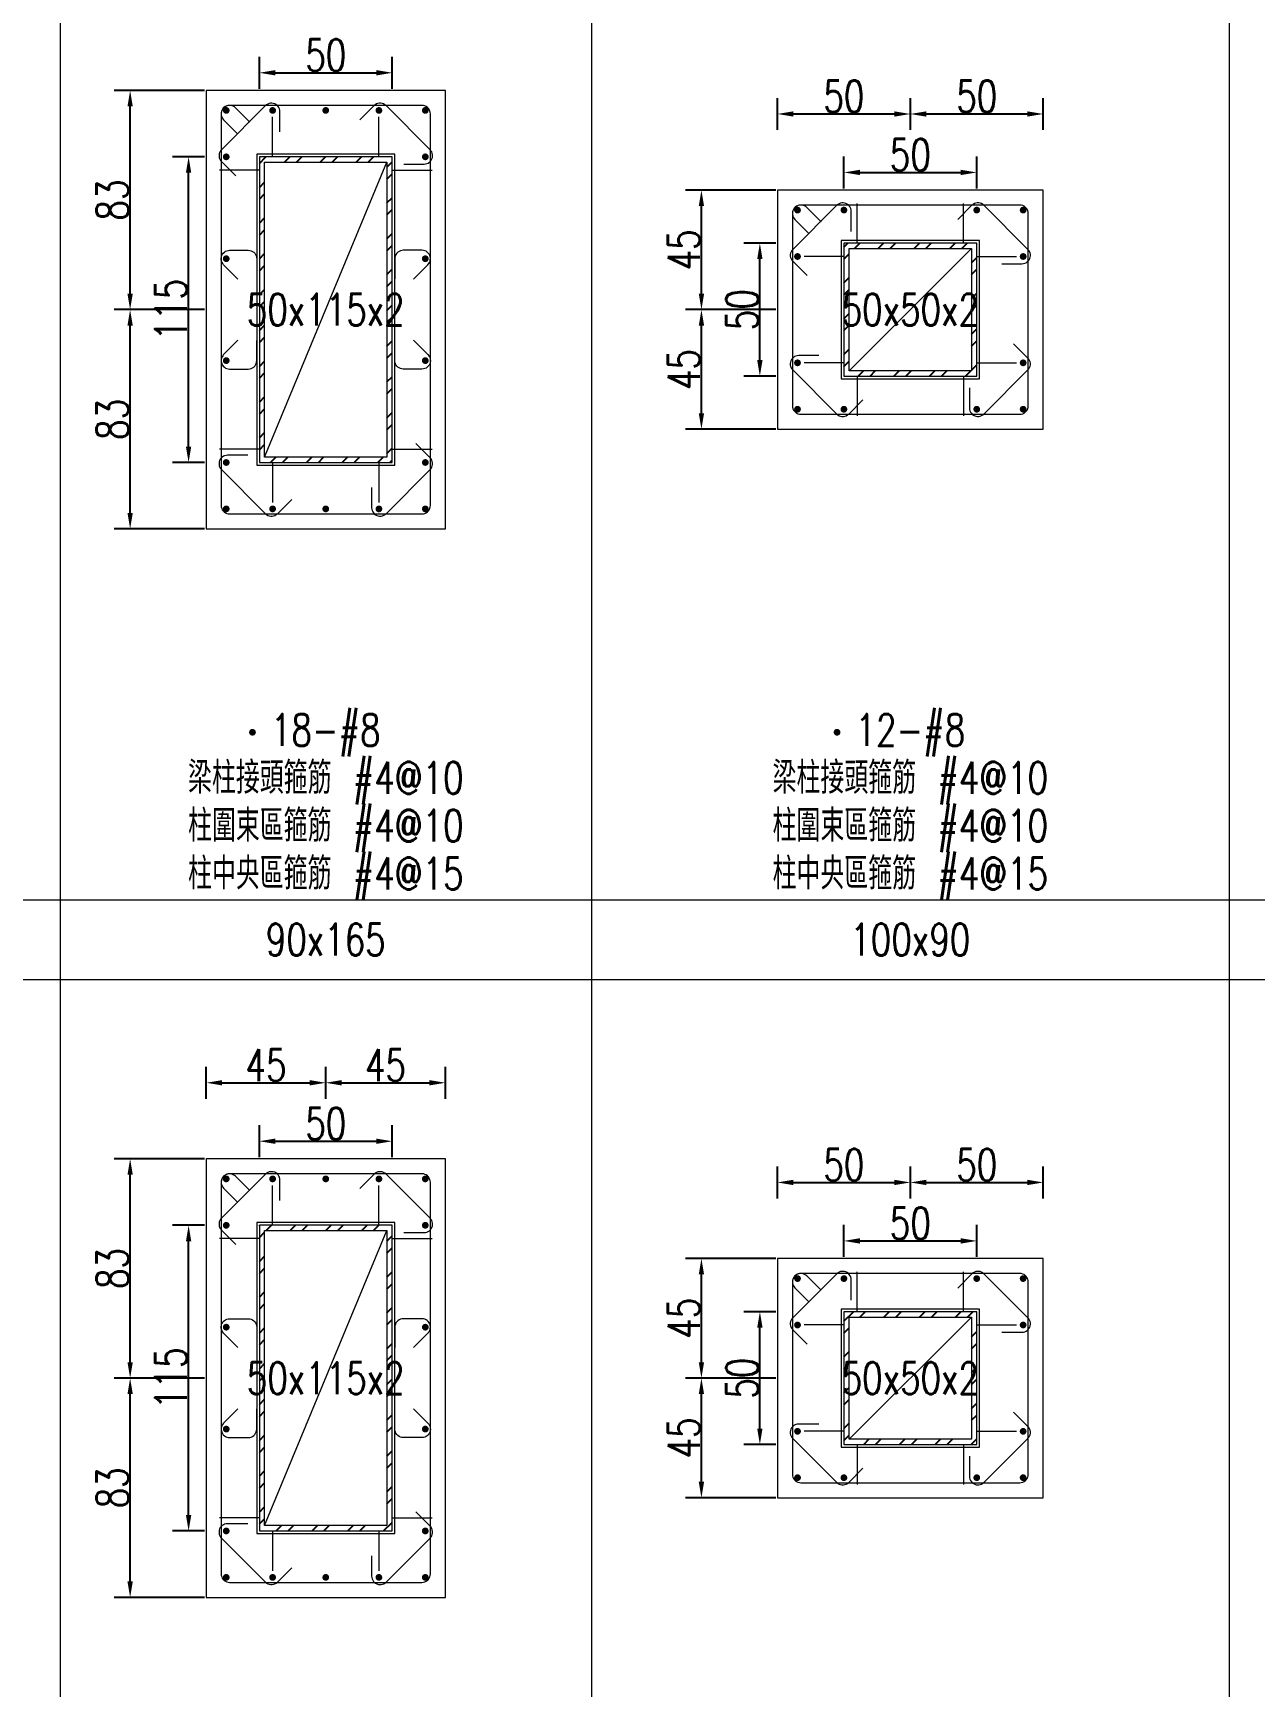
# Model space of a CAD drawing. Header units: millimetres. Extents: x 0 to 3905, y 0 to 8880.
# Drawn here: x 460 to 920, y 6568 to 7190 of the extents above; entities that cross this region are included whole.
import ezdxf
from ezdxf.enums import TextEntityAlignment as Align

# ---------------------------------------------------------------- set-up
doc = ezdxf.new("R2010")
doc.units = ezdxf.units.MM
doc.layers.get('DEFPOINTS').update_dxf_attribs({"color": 3})
for name, color, linetype in [('Hatch線', 6, 'Continuous'), ('主筋斷面', 2, 'Continuous'), ('文字-主筋根數', 7, 'Continuous'), ('文字-剪力筋 中央區', 7, 'Continuous'), ('文字-剪力筋-BC', 7, 'Continuous'), ('文字-剪力筋-圍束區', 7, 'Continuous'), ('文字-斷面尺寸', 7, 'Continuous'), ('文字-輔助字', 7, 'Continuous'), ('柱斷面線', 4, 'Continuous'), ('標註字', 4, 'Continuous'), ('箍筋線', 1, 'Continuous'), ('網格線', 7, 'Continuous'), ('鋼柱', 11, 'Continuous')]:
    doc.layers.add(name, color=color, linetype=linetype)
doc.styles.add('note', font='txt.shx', dxfattribs={"width": 0.75, "height": 12})
doc.styles.add('txt', font='txt.shx', dxfattribs={"height": 0.2, "bigfont": 'chineset.shx'})
doc.dimstyles.new('RCAD_DIM', dxfattribs={"dimtxt": 12, "dimasz": 6, "dimexe": 6, "dimexo": 0.625, "dimtad": 1, "dimdec": 0, "dimdsep": 46, "dimtxsty": 'note', "dimcen": 2.5, "dimclrd": 256, "dimclre": 256, "dimclrt": 256, "dimadec": 0, "dimazin": 0, "dimtfac": 1, "dimtmove": 0, "dimatfit": 3, "dimfxl": 0, "dimtolj": 1, "dimarcsym": 0})

# ---------------------------------------------------------------- blocks, each defined once
blk = doc.blocks.new('*D378')
at = {"layer": 'DEFPOINTS', "color": 0}
for p in [(595, 6773.125), (545, 6766.5), (595, 6766.5)]:
    blk.add_point(p, dxfattribs=at)
at = {"layer": '標註字', "lineweight": -2}
for p, q in [((545, 6767.125), (545, 6779.125)), ((595, 6767.125), (595, 6779.125)), ((551, 6773.125), (589, 6773.125))]:
    blk.add_line(p, q, dxfattribs=at)
at = {"layer": '標註字'}
for points in [[(551, 6774.125), (551, 6772.125), (545, 6773.125)], [(589, 6772.125), (589, 6774.125), (595, 6773.125)]]:
    blk.add_solid(points, dxfattribs=at)
at = {"layer": '標註字', "insert": (570, 6779.75), "char_height": 12, "attachment_point": 5, "style": 'note'}
blk.add_mtext('\\A1;50', dxfattribs=at)
blk = doc.blocks.new('*D379')
at = {"layer": 'DEFPOINTS', "color": 0}
for p in [(518.375, 6741.5), (525, 6741.5), (525, 6626.5)]:
    blk.add_point(p, dxfattribs=at)
at = {"layer": '標註字', "lineweight": -2}
for p, q in [((524.375, 6741.5), (512.375, 6741.5)), ((518.375, 6632.5), (518.375, 6735.5)), ((524.375, 6626.5), (512.375, 6626.5))]:
    blk.add_line(p, q, dxfattribs=at)
at = {"layer": '標註字'}
for points in [[(519.375, 6735.5), (517.375, 6735.5), (518.375, 6741.5)], [(517.375, 6632.5), (519.375, 6632.5), (518.375, 6626.5)]]:
    blk.add_solid(points, dxfattribs=at)
at = {"layer": '標註字', "insert": (511.75, 6684), "char_height": 12, "attachment_point": 5, "rotation": 90, "style": 'note'}
blk.add_mtext('\\A1;115', dxfattribs=at)
blk = doc.blocks.new('*D380')
at = {"layer": 'DEFPOINTS', "color": 0}
for p in [(570, 6795.125), (525, 6788.5), (570, 6788.5)]:
    blk.add_point(p, dxfattribs=at)
at = {"layer": '標註字', "lineweight": -2}
for p, q in [((525, 6789.125), (525, 6801.125)), ((570, 6789.125), (570, 6801.125)), ((531, 6795.125), (564, 6795.125))]:
    blk.add_line(p, q, dxfattribs=at)
at = {"layer": '標註字'}
for points in [[(531, 6796.125), (531, 6794.125), (525, 6795.125)], [(564, 6794.125), (564, 6796.125), (570, 6795.125)]]:
    blk.add_solid(points, dxfattribs=at)
at = {"layer": '標註字', "insert": (547.5, 6801.75), "char_height": 12, "attachment_point": 5, "style": 'note'}
blk.add_mtext('\\A1;45', dxfattribs=at)
blk = doc.blocks.new('*D381')
at = {"layer": 'DEFPOINTS', "color": 0}
for p in [(615, 6795.125), (570, 6788.5), (615, 6788.5)]:
    blk.add_point(p, dxfattribs=at)
at = {"layer": '標註字', "lineweight": -2}
for p, q in [((570, 6789.125), (570, 6801.125)), ((615, 6789.125), (615, 6801.125)), ((576, 6795.125), (609, 6795.125))]:
    blk.add_line(p, q, dxfattribs=at)
at = {"layer": '標註字'}
for points in [[(576, 6796.125), (576, 6794.125), (570, 6795.125)], [(609, 6794.125), (609, 6796.125), (615, 6795.125)]]:
    blk.add_solid(points, dxfattribs=at)
at = {"layer": '標註字', "insert": (592.5, 6801.75), "char_height": 12, "attachment_point": 5, "style": 'note'}
blk.add_mtext('\\A1;45', dxfattribs=at)
blk = doc.blocks.new('*D382')
at = {"layer": 'DEFPOINTS', "color": 0}
for p in [(496.375, 6684), (525, 6684), (525, 6601.5)]:
    blk.add_point(p, dxfattribs=at)
at = {"layer": '標註字', "lineweight": -2}
for p, q in [((524.375, 6684), (490.375, 6684)), ((496.375, 6607.5), (496.375, 6678)), ((524.375, 6601.5), (490.375, 6601.5))]:
    blk.add_line(p, q, dxfattribs=at)
at = {"layer": '標註字'}
for points in [[(497.375, 6678), (495.375, 6678), (496.375, 6684)], [(495.375, 6607.5), (497.375, 6607.5), (496.375, 6601.5)]]:
    blk.add_solid(points, dxfattribs=at)
at = {"layer": '標註字', "insert": (489.75, 6642.75), "char_height": 12, "attachment_point": 5, "rotation": 90, "style": 'note'}
blk.add_mtext('\\A1;83', dxfattribs=at)
blk = doc.blocks.new('*D383')
at = {"layer": 'DEFPOINTS', "color": 0}
for p in [(496.375, 6766.5), (525, 6766.5), (525, 6684)]:
    blk.add_point(p, dxfattribs=at)
at = {"layer": '標註字', "lineweight": -2}
for p, q in [((524.375, 6766.5), (490.375, 6766.5)), ((496.375, 6690), (496.375, 6760.5)), ((524.375, 6684), (490.375, 6684))]:
    blk.add_line(p, q, dxfattribs=at)
at = {"layer": '標註字'}
for points in [[(497.375, 6760.5), (495.375, 6760.5), (496.375, 6766.5)], [(495.375, 6690), (497.375, 6690), (496.375, 6684)]]:
    blk.add_solid(points, dxfattribs=at)
at = {"layer": '標註字', "insert": (489.75, 6725.25), "char_height": 12, "attachment_point": 5, "rotation": 90, "style": 'note'}
blk.add_mtext('\\A1;83', dxfattribs=at)
blk = doc.blocks.new('Circle_Filled')
at = {"const_width": 0.5}
blk.add_lwpolyline([(-0.25, 0, 1), (0.25, 0, 1)], format="xyb", close=True, dxfattribs=at)
blk = doc.blocks.new('*D384')
at = {"layer": 'DEFPOINTS', "color": 0}
for p in [(595, 7175.125), (545, 7168.5), (595, 7168.5)]:
    blk.add_point(p, dxfattribs=at)
at = {"layer": '標註字', "lineweight": -2}
for p, q in [((545, 7169.125), (545, 7181.125)), ((595, 7169.125), (595, 7181.125)), ((551, 7175.125), (589, 7175.125))]:
    blk.add_line(p, q, dxfattribs=at)
at = {"layer": '標註字'}
for points in [[(551, 7176.125), (551, 7174.125), (545, 7175.125)], [(589, 7174.125), (589, 7176.125), (595, 7175.125)]]:
    blk.add_solid(points, dxfattribs=at)
at = {"layer": '標註字', "insert": (570, 7181.75), "char_height": 12, "attachment_point": 5, "style": 'note'}
blk.add_mtext('\\A1;50', dxfattribs=at)
blk = doc.blocks.new('*D385')
at = {"layer": 'DEFPOINTS', "color": 0}
for p in [(518.375, 7143.5), (525, 7143.5), (525, 7028.5)]:
    blk.add_point(p, dxfattribs=at)
at = {"layer": '標註字', "lineweight": -2}
for p, q in [((524.375, 7143.5), (512.375, 7143.5)), ((518.375, 7034.5), (518.375, 7137.5)), ((524.375, 7028.5), (512.375, 7028.5))]:
    blk.add_line(p, q, dxfattribs=at)
at = {"layer": '標註字'}
for points in [[(519.375, 7137.5), (517.375, 7137.5), (518.375, 7143.5)], [(517.375, 7034.5), (519.375, 7034.5), (518.375, 7028.5)]]:
    blk.add_solid(points, dxfattribs=at)
at = {"layer": '標註字', "insert": (511.75, 7086), "char_height": 12, "attachment_point": 5, "rotation": 90, "style": 'note'}
blk.add_mtext('\\A1;115', dxfattribs=at)
blk = doc.blocks.new('*D388')
at = {"layer": 'DEFPOINTS', "color": 0}
for p in [(496.375, 7086), (525, 7086), (525, 7003.5)]:
    blk.add_point(p, dxfattribs=at)
at = {"layer": '標註字', "lineweight": -2}
for p, q in [((524.375, 7086), (490.375, 7086)), ((496.375, 7009.5), (496.375, 7080)), ((524.375, 7003.5), (490.375, 7003.5))]:
    blk.add_line(p, q, dxfattribs=at)
at = {"layer": '標註字'}
for points in [[(497.375, 7080), (495.375, 7080), (496.375, 7086)], [(495.375, 7009.5), (497.375, 7009.5), (496.375, 7003.5)]]:
    blk.add_solid(points, dxfattribs=at)
at = {"layer": '標註字', "insert": (489.75, 7044.75), "char_height": 12, "attachment_point": 5, "rotation": 90, "style": 'note'}
blk.add_mtext('\\A1;83', dxfattribs=at)
blk = doc.blocks.new('*D389')
at = {"layer": 'DEFPOINTS', "color": 0}
for p in [(496.375, 7168.5), (525, 7168.5), (525, 7086)]:
    blk.add_point(p, dxfattribs=at)
at = {"layer": '標註字', "lineweight": -2}
for p, q in [((524.375, 7168.5), (490.375, 7168.5)), ((496.375, 7092), (496.375, 7162.5)), ((524.375, 7086), (490.375, 7086))]:
    blk.add_line(p, q, dxfattribs=at)
at = {"layer": '標註字'}
for points in [[(497.375, 7162.5), (495.375, 7162.5), (496.375, 7168.5)], [(495.375, 7092), (497.375, 7092), (496.375, 7086)]]:
    blk.add_solid(points, dxfattribs=at)
at = {"layer": '標註字', "insert": (489.75, 7127.25), "char_height": 12, "attachment_point": 5, "rotation": 90, "style": 'note'}
blk.add_mtext('\\A1;83', dxfattribs=at)
blk = doc.blocks.new('*D510')
at = {"layer": 'DEFPOINTS', "color": 0}
for p in [(815, 6735.625), (765, 6729), (815, 6729)]:
    blk.add_point(p, dxfattribs=at)
at = {"layer": '標註字', "lineweight": -2}
for p, q in [((765, 6729.625), (765, 6741.625)), ((815, 6729.625), (815, 6741.625)), ((771, 6735.625), (809, 6735.625))]:
    blk.add_line(p, q, dxfattribs=at)
at = {"layer": '標註字'}
for points in [[(771, 6736.625), (771, 6734.625), (765, 6735.625)], [(809, 6734.625), (809, 6736.625), (815, 6735.625)]]:
    blk.add_solid(points, dxfattribs=at)
at = {"layer": '標註字', "insert": (790, 6742.25), "char_height": 12, "attachment_point": 5, "style": 'note'}
blk.add_mtext('\\A1;50', dxfattribs=at)
blk = doc.blocks.new('*D511')
at = {"layer": 'DEFPOINTS', "color": 0}
for p in [(733.375, 6709), (740, 6709), (740, 6659)]:
    blk.add_point(p, dxfattribs=at)
at = {"layer": '標註字', "lineweight": -2}
for p, q in [((739.375, 6709), (727.375, 6709)), ((733.375, 6665), (733.375, 6703)), ((739.375, 6659), (727.375, 6659))]:
    blk.add_line(p, q, dxfattribs=at)
at = {"layer": '標註字'}
for points in [[(734.375, 6703), (732.375, 6703), (733.375, 6709)], [(732.375, 6665), (734.375, 6665), (733.375, 6659)]]:
    blk.add_solid(points, dxfattribs=at)
at = {"layer": '標註字', "insert": (726.75, 6684), "char_height": 12, "attachment_point": 5, "rotation": 90, "style": 'note'}
blk.add_mtext('\\A1;50', dxfattribs=at)
blk = doc.blocks.new('*D512')
at = {"layer": 'DEFPOINTS', "color": 0}
for p in [(790, 6757.625), (740, 6751), (790, 6751)]:
    blk.add_point(p, dxfattribs=at)
at = {"layer": '標註字', "lineweight": -2}
for p, q in [((740, 6751.625), (740, 6763.625)), ((746, 6757.625), (784, 6757.625)), ((790, 6751.625), (790, 6763.625))]:
    blk.add_line(p, q, dxfattribs=at)
at = {"layer": '標註字'}
for points in [[(746, 6758.625), (746, 6756.625), (740, 6757.625)], [(784, 6756.625), (784, 6758.625), (790, 6757.625)]]:
    blk.add_solid(points, dxfattribs=at)
at = {"layer": '標註字', "insert": (765, 6764.25), "char_height": 12, "attachment_point": 5, "style": 'note'}
blk.add_mtext('\\A1;50', dxfattribs=at)
blk = doc.blocks.new('*D513')
at = {"layer": 'DEFPOINTS', "color": 0}
for p in [(840, 6757.625), (790, 6751), (840, 6751)]:
    blk.add_point(p, dxfattribs=at)
at = {"layer": '標註字', "lineweight": -2}
for p, q in [((790, 6751.625), (790, 6763.625)), ((796, 6757.625), (834, 6757.625)), ((840, 6751.625), (840, 6763.625))]:
    blk.add_line(p, q, dxfattribs=at)
at = {"layer": '標註字'}
for points in [[(796, 6758.625), (796, 6756.625), (790, 6757.625)], [(834, 6756.625), (834, 6758.625), (840, 6757.625)]]:
    blk.add_solid(points, dxfattribs=at)
at = {"layer": '標註字', "insert": (815, 6764.25), "char_height": 12, "attachment_point": 5, "style": 'note'}
blk.add_mtext('\\A1;50', dxfattribs=at)
blk = doc.blocks.new('*D514')
at = {"layer": 'DEFPOINTS', "color": 0}
for p in [(711.375, 6684), (740, 6684), (740, 6639)]:
    blk.add_point(p, dxfattribs=at)
at = {"layer": '標註字', "lineweight": -2}
for p, q in [((739.375, 6684), (705.375, 6684)), ((711.375, 6645), (711.375, 6678)), ((739.375, 6639), (705.375, 6639))]:
    blk.add_line(p, q, dxfattribs=at)
at = {"layer": '標註字'}
for points in [[(712.375, 6678), (710.375, 6678), (711.375, 6684)], [(710.375, 6645), (712.375, 6645), (711.375, 6639)]]:
    blk.add_solid(points, dxfattribs=at)
at = {"layer": '標註字', "insert": (704.75, 6661.5), "char_height": 12, "attachment_point": 5, "rotation": 90, "style": 'note'}
blk.add_mtext('\\A1;45', dxfattribs=at)
blk = doc.blocks.new('*D515')
at = {"layer": 'DEFPOINTS', "color": 0}
for p in [(711.375, 6729), (740, 6729), (740, 6684)]:
    blk.add_point(p, dxfattribs=at)
at = {"layer": '標註字', "lineweight": -2}
for p, q in [((739.375, 6729), (705.375, 6729)), ((711.375, 6690), (711.375, 6723)), ((739.375, 6684), (705.375, 6684))]:
    blk.add_line(p, q, dxfattribs=at)
at = {"layer": '標註字'}
for points in [[(712.375, 6723), (710.375, 6723), (711.375, 6729)], [(710.375, 6690), (712.375, 6690), (711.375, 6684)]]:
    blk.add_solid(points, dxfattribs=at)
at = {"layer": '標註字', "insert": (704.75, 6706.5), "char_height": 12, "attachment_point": 5, "rotation": 90, "style": 'note'}
blk.add_mtext('\\A1;45', dxfattribs=at)
blk = doc.blocks.new('*D516')
at = {"layer": 'DEFPOINTS', "color": 0}
for p in [(815, 7137.625), (765, 7131), (815, 7131)]:
    blk.add_point(p, dxfattribs=at)
at = {"layer": '標註字', "lineweight": -2}
for p, q in [((765, 7131.625), (765, 7143.625)), ((815, 7131.625), (815, 7143.625)), ((771, 7137.625), (809, 7137.625))]:
    blk.add_line(p, q, dxfattribs=at)
at = {"layer": '標註字'}
for points in [[(771, 7138.625), (771, 7136.625), (765, 7137.625)], [(809, 7136.625), (809, 7138.625), (815, 7137.625)]]:
    blk.add_solid(points, dxfattribs=at)
at = {"layer": '標註字', "insert": (790, 7144.25), "char_height": 12, "attachment_point": 5, "style": 'note'}
blk.add_mtext('\\A1;50', dxfattribs=at)
blk = doc.blocks.new('*D517')
at = {"layer": 'DEFPOINTS', "color": 0}
for p in [(733.375, 7111), (740, 7111), (740, 7061)]:
    blk.add_point(p, dxfattribs=at)
at = {"layer": '標註字', "lineweight": -2}
for p, q in [((739.375, 7111), (727.375, 7111)), ((733.375, 7067), (733.375, 7105)), ((739.375, 7061), (727.375, 7061))]:
    blk.add_line(p, q, dxfattribs=at)
at = {"layer": '標註字'}
for points in [[(734.375, 7105), (732.375, 7105), (733.375, 7111)], [(732.375, 7067), (734.375, 7067), (733.375, 7061)]]:
    blk.add_solid(points, dxfattribs=at)
at = {"layer": '標註字', "insert": (726.75, 7086), "char_height": 12, "attachment_point": 5, "rotation": 90, "style": 'note'}
blk.add_mtext('\\A1;50', dxfattribs=at)
blk = doc.blocks.new('*D518')
at = {"layer": 'DEFPOINTS', "color": 0}
for p in [(790, 7159.625), (740, 7153), (790, 7153)]:
    blk.add_point(p, dxfattribs=at)
at = {"layer": '標註字', "lineweight": -2}
for p, q in [((740, 7153.625), (740, 7165.625)), ((790, 7153.625), (790, 7165.625)), ((746, 7159.625), (784, 7159.625))]:
    blk.add_line(p, q, dxfattribs=at)
at = {"layer": '標註字'}
for points in [[(746, 7160.625), (746, 7158.625), (740, 7159.625)], [(784, 7158.625), (784, 7160.625), (790, 7159.625)]]:
    blk.add_solid(points, dxfattribs=at)
at = {"layer": '標註字', "insert": (765, 7166.25), "char_height": 12, "attachment_point": 5, "style": 'note'}
blk.add_mtext('\\A1;50', dxfattribs=at)
blk = doc.blocks.new('*D519')
at = {"layer": 'DEFPOINTS', "color": 0}
for p in [(840, 7159.625), (790, 7153), (840, 7153)]:
    blk.add_point(p, dxfattribs=at)
at = {"layer": '標註字', "lineweight": -2}
for p, q in [((790, 7153.625), (790, 7165.625)), ((840, 7153.625), (840, 7165.625)), ((796, 7159.625), (834, 7159.625))]:
    blk.add_line(p, q, dxfattribs=at)
at = {"layer": '標註字'}
for points in [[(796, 7160.625), (796, 7158.625), (790, 7159.625)], [(834, 7158.625), (834, 7160.625), (840, 7159.625)]]:
    blk.add_solid(points, dxfattribs=at)
at = {"layer": '標註字', "insert": (815, 7166.25), "char_height": 12, "attachment_point": 5, "style": 'note'}
blk.add_mtext('\\A1;50', dxfattribs=at)
blk = doc.blocks.new('*D520')
at = {"layer": 'DEFPOINTS', "color": 0}
for p in [(711.375, 7086), (740, 7086), (740, 7041)]:
    blk.add_point(p, dxfattribs=at)
at = {"layer": '標註字', "lineweight": -2}
for p, q in [((739.375, 7086), (705.375, 7086)), ((711.375, 7047), (711.375, 7080)), ((739.375, 7041), (705.375, 7041))]:
    blk.add_line(p, q, dxfattribs=at)
at = {"layer": '標註字'}
for points in [[(712.375, 7080), (710.375, 7080), (711.375, 7086)], [(710.375, 7047), (712.375, 7047), (711.375, 7041)]]:
    blk.add_solid(points, dxfattribs=at)
at = {"layer": '標註字', "insert": (704.75, 7063.5), "char_height": 12, "attachment_point": 5, "rotation": 90, "style": 'note'}
blk.add_mtext('\\A1;45', dxfattribs=at)
blk = doc.blocks.new('*D521')
at = {"layer": 'DEFPOINTS', "color": 0}
for p in [(711.375, 7131), (740, 7131), (740, 7086)]:
    blk.add_point(p, dxfattribs=at)
at = {"layer": '標註字', "lineweight": -2}
for p, q in [((739.375, 7131), (705.375, 7131)), ((711.375, 7092), (711.375, 7125)), ((739.375, 7086), (705.375, 7086))]:
    blk.add_line(p, q, dxfattribs=at)
at = {"layer": '標註字'}
for points in [[(712.375, 7125), (710.375, 7125), (711.375, 7131)], [(710.375, 7092), (712.375, 7092), (711.375, 7086)]]:
    blk.add_solid(points, dxfattribs=at)
at = {"layer": '標註字', "insert": (704.75, 7108.5), "char_height": 12, "attachment_point": 5, "rotation": 90, "style": 'note'}
blk.add_mtext('\\A1;45', dxfattribs=at)

msp = doc.modelspace()

# ---------------------------------------------------------------- hatches: boundary and pattern name
at = {"layer": 'Hatch線'}
h = msp.add_hatch(dxfattribs=at)
h.set_pattern_fill('ANSI32', color=256, style=0)
h.paths.add_polyline_path([(545, 7028.5), (595, 7028.5), (595, 7143.5), (545, 7143.5)], flags=17)
h.paths.add_polyline_path([(547, 7030.5), (547, 7141.5), (593, 7141.5), (593, 7030.5)])
h = msp.add_hatch(dxfattribs=at)
h.set_pattern_fill('ANSI32', color=256, style=0)
h.paths.add_polyline_path([(765, 7061), (815, 7061), (815, 7111), (765, 7111)], flags=17)
h.paths.add_polyline_path([(767, 7063), (767, 7109), (813, 7109), (813, 7063)])
h = msp.add_hatch(dxfattribs=at)
h.set_pattern_fill('ANSI32', color=256, style=0)
h.paths.add_polyline_path([(545, 6626.5), (595, 6626.5), (595, 6741.5), (545, 6741.5)], flags=17)
h.paths.add_polyline_path([(547, 6628.5), (547, 6739.5), (593, 6739.5), (593, 6628.5)])
h = msp.add_hatch(dxfattribs=at)
h.set_pattern_fill('ANSI32', color=256, style=0)
h.paths.add_polyline_path([(765, 6659), (815, 6659), (815, 6709), (765, 6709)], flags=17)
h.paths.add_polyline_path([(767, 6661), (767, 6707), (813, 6707), (813, 6661)])

# ---------------------------------------------------------------- linework, layer by layer
at = {"layer": 'DEFPOINTS', "lineweight": 5}
for points in [[(550, 7143.5), (550, 7158.5)], [(590, 7143.5), (590, 7158.5)], [(545, 7027.5), (596, 7027.5), (596, 7144.5), (544, 7144.5), (544, 7027.5), (545, 7027.5)], [(545, 7138.5), (530, 7138.5)], [(547, 7030.5), (593, 7141.5)], [(595, 7138.5), (610, 7138.5)], [(770, 7111), (770, 7126)], [(810, 7111), (810, 7126)], [(765, 7106), (750, 7106)], [(765, 7060), (816, 7060), (816, 7112), (764, 7112), (764, 7060), (765, 7060)], [(767, 7063), (813, 7109)], [(815, 7106), (830, 7106)], [(765, 7066), (750, 7066)], [(815, 7066), (830, 7066)], [(770, 7061), (770, 7046)], [(810, 7061), (810, 7046)], [(545, 7033.5), (530, 7033.5)], [(595, 7033.5), (610, 7033.5)], [(550, 7028.5), (550, 7013.5)], [(590, 7028.5), (590, 7013.5)], [(550, 6741.5), (550, 6756.5)], [(590, 6741.5), (590, 6756.5)], [(545, 6625.5), (596, 6625.5), (596, 6742.5), (544, 6742.5), (544, 6625.5), (545, 6625.5)], [(547, 6628.5), (593, 6739.5)], [(545, 6736.5), (530, 6736.5)], [(595, 6736.5), (610, 6736.5)], [(770, 6709), (770, 6724)], [(810, 6709), (810, 6724)], [(765, 6658), (816, 6658), (816, 6710), (764, 6710), (764, 6658), (765, 6658)], [(765, 6704), (750, 6704)], [(767, 6661), (813, 6707)], [(815, 6704), (830, 6704)], [(765, 6664), (750, 6664)], [(770, 6659), (770, 6644)], [(810, 6659), (810, 6644)], [(815, 6664), (830, 6664)], [(545, 6631.5), (530, 6631.5)], [(595, 6631.5), (610, 6631.5)], [(550, 6626.5), (550, 6611.5)], [(590, 6626.5), (590, 6611.5)]]:
    msp.add_lwpolyline(points, dxfattribs=at)
at = {"layer": '柱斷面線', "lineweight": 5}
for points in [[(525, 7003.5), (615, 7003.5), (615, 7168.5), (525, 7168.5), (525, 7003.5)], [(740, 7041), (840, 7041), (840, 7131), (740, 7131), (740, 7041)], [(525, 6601.5), (615, 6601.5), (615, 6766.5), (525, 6766.5), (525, 6601.5)], [(740, 6639), (840, 6639), (840, 6729), (740, 6729), (740, 6639)]]:
    msp.add_lwpolyline(points, dxfattribs=at)
at = {"layer": '箍筋線', "lineweight": 5}
for points in [[(552.73, 7152.89), (552.73, 7160.51), (552.68, 7161.04), (552.55, 7161.56), (552.33, 7162.05), (552.03, 7162.49), (551.67, 7162.88), (551.24, 7163.2), (550.77, 7163.44), (550.26, 7163.61), (549.73, 7163.68), (549.2, 7163.67), (548.67, 7163.56), (548.17, 7163.37), (547.71, 7163.1), (547.31, 7162.76), (530.74, 7146.19), (530.39, 7145.77), (530.11, 7145.29), (529.92, 7144.77), (529.83, 7144.23), (529.83, 7143.67), (529.92, 7143.13), (530.11, 7142.61), (530.39, 7142.13), (530.74, 7141.7), (536.13, 7136.32)], [(541.44, 7156.55), (536.06, 7161.94), (535.65, 7162.28), (535.19, 7162.55), (534.69, 7162.74), (534.17, 7162.85), (533.63, 7162.86), (533.1, 7162.79), (532.59, 7162.62), (532.12, 7162.38), (531.69, 7162.06), (531.33, 7161.67), (531.03, 7161.23), (530.81, 7160.74), (530.68, 7160.22), (530.63, 7159.69), (530.63, 7012.31), (530.68, 7011.76), (530.83, 7011.22), (531.06, 7010.72), (531.38, 7010.27), (531.77, 7009.88), (532.22, 7009.56), (532.72, 7009.33), (533.26, 7009.18), (533.81, 7009.14), (606.19, 7009.14), (606.74, 7009.18), (607.28, 7009.33), (607.78, 7009.56), (608.23, 7009.88), (608.62, 7010.27), (608.94, 7010.72), (609.17, 7011.22), (609.32, 7011.76), (609.37, 7012.31), (609.37, 7159.69), (609.32, 7160.24), (609.17, 7160.78), (608.94, 7161.28), (608.62, 7161.73), (608.23, 7162.12), (607.78, 7162.44), (607.28, 7162.67), (606.74, 7162.82), (606.19, 7162.86), (533.81, 7162.86), (533.28, 7162.82), (532.76, 7162.69), (532.27, 7162.47), (531.83, 7162.17), (531.44, 7161.81), (531.12, 7161.38), (530.88, 7160.91), (530.71, 7160.4), (530.64, 7159.87), (530.65, 7159.33), (530.76, 7158.81), (530.95, 7158.31), (531.22, 7157.85), (531.56, 7157.44), (536.95, 7152.06)], [(599.39, 7140.77), (607.01, 7140.77), (607.54, 7140.82), (608.06, 7140.95), (608.55, 7141.17), (608.99, 7141.47), (609.38, 7141.83), (609.7, 7142.26), (609.94, 7142.73), (610.11, 7143.24), (610.18, 7143.77), (610.17, 7144.3), (610.06, 7144.83), (609.87, 7145.33), (609.6, 7145.79), (609.26, 7146.19), (592.69, 7162.76), (592.27, 7163.11), (591.79, 7163.39), (591.27, 7163.58), (590.73, 7163.67), (590.17, 7163.67), (589.63, 7163.58), (589.11, 7163.39), (588.63, 7163.11), (588.2, 7162.76), (582.82, 7157.37)], [(767.73, 7115.39), (767.73, 7123.01), (767.68, 7123.54), (767.55, 7124.06), (767.33, 7124.55), (767.03, 7124.99), (766.67, 7125.38), (766.24, 7125.7), (765.77, 7125.94), (765.26, 7126.11), (764.73, 7126.18), (764.2, 7126.17), (763.67, 7126.06), (763.17, 7125.87), (762.71, 7125.6), (762.31, 7125.26), (745.74, 7108.69), (745.39, 7108.27), (745.11, 7107.79), (744.92, 7107.27), (744.83, 7106.73), (744.83, 7106.17), (744.92, 7105.63), (745.11, 7105.11), (745.39, 7104.63), (745.74, 7104.2), (751.13, 7098.82)], [(756.44, 7119.05), (751.06, 7124.44), (750.65, 7124.78), (750.19, 7125.05), (749.69, 7125.24), (749.17, 7125.35), (748.63, 7125.36), (748.1, 7125.29), (747.59, 7125.12), (747.12, 7124.88), (746.69, 7124.56), (746.33, 7124.17), (746.03, 7123.73), (745.81, 7123.24), (745.68, 7122.72), (745.63, 7122.19), (745.63, 7049.81), (745.68, 7049.26), (745.83, 7048.72), (746.06, 7048.22), (746.38, 7047.77), (746.77, 7047.38), (747.22, 7047.06), (747.72, 7046.83), (748.26, 7046.68), (748.81, 7046.63), (831.19, 7046.63), (831.74, 7046.68), (832.28, 7046.83), (832.78, 7047.06), (833.23, 7047.38), (833.62, 7047.77), (833.94, 7048.22), (834.17, 7048.72), (834.32, 7049.26), (834.37, 7049.81), (834.37, 7122.19), (834.32, 7122.74), (834.17, 7123.28), (833.94, 7123.78), (833.62, 7124.23), (833.23, 7124.62), (832.78, 7124.94), (832.28, 7125.17), (831.74, 7125.32), (831.19, 7125.37), (748.81, 7125.37), (748.28, 7125.32), (747.76, 7125.19), (747.27, 7124.97), (746.83, 7124.67), (746.44, 7124.31), (746.12, 7123.88), (745.88, 7123.41), (745.71, 7122.9), (745.64, 7122.37), (745.65, 7121.83), (745.76, 7121.31), (745.95, 7120.81), (746.22, 7120.35), (746.56, 7119.94), (751.95, 7114.56)], [(824.39, 7103.27), (832.01, 7103.27), (832.54, 7103.32), (833.06, 7103.45), (833.55, 7103.67), (833.99, 7103.97), (834.38, 7104.33), (834.7, 7104.76), (834.94, 7105.23), (835.11, 7105.74), (835.18, 7106.27), (835.17, 7106.8), (835.06, 7107.33), (834.87, 7107.83), (834.6, 7108.29), (834.26, 7108.69), (817.69, 7125.26), (817.27, 7125.61), (816.79, 7125.89), (816.27, 7126.08), (815.73, 7126.17), (815.17, 7126.17), (814.63, 7126.08), (814.11, 7125.89), (813.63, 7125.61), (813.2, 7125.26), (807.82, 7119.87)], [(536.95, 7097.53), (531.56, 7102.92), (531.22, 7103.33), (530.95, 7103.79), (530.76, 7104.29), (530.65, 7104.81), (530.64, 7105.34), (530.71, 7105.87), (530.88, 7106.38), (531.12, 7106.86), (531.44, 7107.28), (531.83, 7107.65), (532.27, 7107.95), (532.76, 7108.16), (533.28, 7108.3), (533.81, 7108.34), (540.83, 7108.34), (541.38, 7108.29), (541.91, 7108.15), (542.41, 7107.92), (542.87, 7107.6), (543.26, 7107.21), (543.57, 7106.75), (543.81, 7106.25), (543.95, 7105.72), (544, 7105.17), (544, 7097.55)], [(603.05, 7097.53), (608.44, 7102.92), (608.78, 7103.33), (609.05, 7103.79), (609.24, 7104.29), (609.35, 7104.81), (609.36, 7105.34), (609.29, 7105.87), (609.12, 7106.38), (608.88, 7106.86), (608.56, 7107.28), (608.17, 7107.65), (607.73, 7107.95), (607.24, 7108.16), (606.72, 7108.3), (606.19, 7108.34), (599.17, 7108.34), (598.62, 7108.29), (598.09, 7108.15), (597.59, 7107.92), (597.13, 7107.6), (596.74, 7107.21), (596.43, 7106.75), (596.19, 7106.25), (596.05, 7105.72), (596, 7105.17), (596, 7097.55)], [(536.95, 7074.47), (531.56, 7069.08), (531.22, 7068.67), (530.95, 7068.21), (530.76, 7067.71), (530.65, 7067.19), (530.64, 7066.66), (530.71, 7066.13), (530.88, 7065.62), (531.12, 7065.14), (531.44, 7064.72), (531.83, 7064.35), (532.27, 7064.05), (532.76, 7063.84), (533.28, 7063.7), (533.81, 7063.66), (540.83, 7063.66), (541.38, 7063.71), (541.91, 7063.85), (542.41, 7064.08), (542.87, 7064.4), (543.26, 7064.79), (543.57, 7065.25), (543.81, 7065.75), (543.95, 7066.28), (544, 7066.83), (544, 7074.45)], [(603.05, 7074.47), (608.44, 7069.08), (608.78, 7068.67), (609.05, 7068.21), (609.24, 7067.71), (609.35, 7067.19), (609.36, 7066.66), (609.29, 7066.13), (609.12, 7065.62), (608.88, 7065.14), (608.56, 7064.72), (608.17, 7064.35), (607.73, 7064.05), (607.24, 7063.84), (606.72, 7063.7), (606.19, 7063.66), (599.17, 7063.66), (598.62, 7063.71), (598.09, 7063.85), (597.59, 7064.08), (597.13, 7064.4), (596.74, 7064.79), (596.43, 7065.25), (596.19, 7065.75), (596.05, 7066.28), (596, 7066.83), (596, 7074.45)], [(755.61, 7068.73), (747.99, 7068.73), (747.46, 7068.68), (746.94, 7068.55), (746.45, 7068.33), (746.01, 7068.03), (745.62, 7067.67), (745.3, 7067.24), (745.06, 7066.77), (744.89, 7066.26), (744.82, 7065.73), (744.83, 7065.2), (744.94, 7064.67), (745.13, 7064.17), (745.4, 7063.71), (745.74, 7063.31), (762.31, 7046.74), (762.73, 7046.39), (763.21, 7046.11), (763.73, 7045.92), (764.27, 7045.83), (764.83, 7045.83), (765.37, 7045.92), (765.89, 7046.11), (766.37, 7046.39), (766.8, 7046.74), (772.18, 7052.13)], [(812.27, 7056.61), (812.27, 7048.99), (812.32, 7048.46), (812.45, 7047.94), (812.67, 7047.45), (812.97, 7047.01), (813.33, 7046.62), (813.76, 7046.3), (814.23, 7046.06), (814.74, 7045.89), (815.27, 7045.82), (815.8, 7045.83), (816.33, 7045.94), (816.83, 7046.13), (817.29, 7046.4), (817.69, 7046.74), (834.26, 7063.31), (834.61, 7063.73), (834.89, 7064.21), (835.08, 7064.73), (835.17, 7065.27), (835.17, 7065.83), (835.08, 7066.37), (834.89, 7066.89), (834.61, 7067.37), (834.26, 7067.8), (828.87, 7073.18)], [(587.27, 7019.11), (587.27, 7011.49), (587.32, 7010.96), (587.45, 7010.44), (587.67, 7009.95), (587.97, 7009.51), (588.33, 7009.12), (588.76, 7008.8), (589.23, 7008.56), (589.74, 7008.39), (590.27, 7008.32), (590.8, 7008.33), (591.33, 7008.44), (591.83, 7008.63), (592.29, 7008.9), (592.69, 7009.24), (609.26, 7025.81), (609.61, 7026.23), (609.89, 7026.71), (610.08, 7027.23), (610.17, 7027.77), (610.17, 7028.33), (610.08, 7028.87), (609.89, 7029.39), (609.61, 7029.87), (609.26, 7030.3), (603.87, 7035.68)], [(540.61, 7031.23), (532.99, 7031.23), (532.46, 7031.18), (531.94, 7031.05), (531.45, 7030.83), (531.01, 7030.53), (530.62, 7030.17), (530.3, 7029.74), (530.06, 7029.27), (529.89, 7028.76), (529.82, 7028.23), (529.83, 7027.7), (529.94, 7027.17), (530.13, 7026.67), (530.4, 7026.21), (530.74, 7025.81), (547.31, 7009.24), (547.73, 7008.89), (548.21, 7008.61), (548.73, 7008.42), (549.27, 7008.33), (549.83, 7008.33), (550.37, 7008.42), (550.89, 7008.61), (551.37, 7008.89), (551.8, 7009.24), (557.18, 7014.63)], [(552.73, 6750.89), (552.73, 6758.51), (552.68, 6759.04), (552.55, 6759.56), (552.33, 6760.05), (552.03, 6760.49), (551.67, 6760.88), (551.24, 6761.2), (550.77, 6761.44), (550.26, 6761.61), (549.73, 6761.68), (549.2, 6761.67), (548.67, 6761.56), (548.17, 6761.37), (547.71, 6761.1), (547.31, 6760.76), (530.74, 6744.19), (530.39, 6743.77), (530.11, 6743.29), (529.92, 6742.77), (529.83, 6742.23), (529.83, 6741.67), (529.92, 6741.13), (530.11, 6740.61), (530.39, 6740.13), (530.74, 6739.7), (536.13, 6734.32)], [(541.44, 6754.55), (536.06, 6759.94), (535.65, 6760.28), (535.19, 6760.55), (534.69, 6760.74), (534.17, 6760.85), (533.63, 6760.86), (533.1, 6760.79), (532.59, 6760.62), (532.12, 6760.38), (531.69, 6760.06), (531.33, 6759.67), (531.03, 6759.23), (530.81, 6758.74), (530.68, 6758.22), (530.63, 6757.69), (530.63, 6610.31), (530.68, 6609.76), (530.83, 6609.22), (531.06, 6608.72), (531.38, 6608.27), (531.77, 6607.88), (532.22, 6607.56), (532.72, 6607.33), (533.26, 6607.18), (533.81, 6607.14), (606.19, 6607.14), (606.74, 6607.18), (607.28, 6607.33), (607.78, 6607.56), (608.23, 6607.88), (608.62, 6608.27), (608.94, 6608.72), (609.17, 6609.22), (609.32, 6609.76), (609.37, 6610.31), (609.37, 6757.69), (609.32, 6758.24), (609.17, 6758.78), (608.94, 6759.28), (608.62, 6759.73), (608.23, 6760.12), (607.78, 6760.44), (607.28, 6760.67), (606.74, 6760.82), (606.19, 6760.86), (533.81, 6760.86), (533.28, 6760.82), (532.76, 6760.69), (532.27, 6760.47), (531.83, 6760.17), (531.44, 6759.81), (531.12, 6759.38), (530.88, 6758.91), (530.71, 6758.4), (530.64, 6757.87), (530.65, 6757.33), (530.76, 6756.81), (530.95, 6756.31), (531.22, 6755.85), (531.56, 6755.44), (536.95, 6750.06)], [(599.39, 6738.77), (607.01, 6738.77), (607.54, 6738.82), (608.06, 6738.95), (608.55, 6739.17), (608.99, 6739.47), (609.38, 6739.83), (609.7, 6740.26), (609.94, 6740.73), (610.11, 6741.24), (610.18, 6741.77), (610.17, 6742.3), (610.06, 6742.83), (609.87, 6743.33), (609.6, 6743.79), (609.26, 6744.19), (592.69, 6760.76), (592.27, 6761.11), (591.79, 6761.39), (591.27, 6761.58), (590.73, 6761.67), (590.17, 6761.67), (589.63, 6761.58), (589.11, 6761.39), (588.63, 6761.11), (588.2, 6760.76), (582.82, 6755.37)], [(767.73, 6713.39), (767.73, 6721.01), (767.68, 6721.54), (767.55, 6722.06), (767.33, 6722.55), (767.03, 6722.99), (766.67, 6723.38), (766.24, 6723.7), (765.77, 6723.94), (765.26, 6724.11), (764.73, 6724.18), (764.2, 6724.17), (763.67, 6724.06), (763.17, 6723.87), (762.71, 6723.6), (762.31, 6723.26), (745.74, 6706.69), (745.39, 6706.27), (745.11, 6705.79), (744.92, 6705.27), (744.83, 6704.73), (744.83, 6704.17), (744.92, 6703.63), (745.11, 6703.11), (745.39, 6702.63), (745.74, 6702.2), (751.13, 6696.82)], [(756.44, 6717.05), (751.06, 6722.44), (750.65, 6722.78), (750.19, 6723.05), (749.69, 6723.24), (749.17, 6723.35), (748.63, 6723.36), (748.1, 6723.29), (747.59, 6723.12), (747.12, 6722.88), (746.69, 6722.56), (746.33, 6722.17), (746.03, 6721.73), (745.81, 6721.24), (745.68, 6720.72), (745.63, 6720.19), (745.63, 6647.81), (745.68, 6647.26), (745.83, 6646.72), (746.06, 6646.22), (746.38, 6645.77), (746.77, 6645.38), (747.22, 6645.06), (747.72, 6644.83), (748.26, 6644.68), (748.81, 6644.63), (831.19, 6644.63), (831.74, 6644.68), (832.28, 6644.83), (832.78, 6645.06), (833.23, 6645.38), (833.62, 6645.77), (833.94, 6646.22), (834.17, 6646.72), (834.32, 6647.26), (834.37, 6647.81), (834.37, 6720.19), (834.32, 6720.74), (834.17, 6721.28), (833.94, 6721.78), (833.62, 6722.23), (833.23, 6722.62), (832.78, 6722.94), (832.28, 6723.17), (831.74, 6723.32), (831.19, 6723.37), (748.81, 6723.37), (748.28, 6723.32), (747.76, 6723.19), (747.27, 6722.97), (746.83, 6722.67), (746.44, 6722.31), (746.12, 6721.88), (745.88, 6721.41), (745.71, 6720.9), (745.64, 6720.37), (745.65, 6719.83), (745.76, 6719.31), (745.95, 6718.81), (746.22, 6718.35), (746.56, 6717.94), (751.95, 6712.56)], [(824.39, 6701.27), (832.01, 6701.27), (832.54, 6701.32), (833.06, 6701.45), (833.55, 6701.67), (833.99, 6701.97), (834.38, 6702.33), (834.7, 6702.76), (834.94, 6703.23), (835.11, 6703.74), (835.18, 6704.27), (835.17, 6704.8), (835.06, 6705.33), (834.87, 6705.83), (834.6, 6706.29), (834.26, 6706.69), (817.69, 6723.26), (817.27, 6723.61), (816.79, 6723.89), (816.27, 6724.08), (815.73, 6724.17), (815.17, 6724.17), (814.63, 6724.08), (814.11, 6723.89), (813.63, 6723.61), (813.2, 6723.26), (807.82, 6717.87)], [(536.95, 6695.53), (531.56, 6700.92), (531.22, 6701.33), (530.95, 6701.79), (530.76, 6702.29), (530.65, 6702.81), (530.64, 6703.34), (530.71, 6703.87), (530.88, 6704.38), (531.12, 6704.86), (531.44, 6705.28), (531.83, 6705.65), (532.27, 6705.95), (532.76, 6706.16), (533.28, 6706.3), (533.81, 6706.34), (540.83, 6706.34), (541.38, 6706.29), (541.91, 6706.15), (542.41, 6705.92), (542.87, 6705.6), (543.26, 6705.21), (543.57, 6704.75), (543.81, 6704.25), (543.95, 6703.72), (544, 6703.17), (544, 6695.55)], [(603.05, 6695.53), (608.44, 6700.92), (608.78, 6701.33), (609.05, 6701.79), (609.24, 6702.29), (609.35, 6702.81), (609.36, 6703.34), (609.29, 6703.87), (609.12, 6704.38), (608.88, 6704.86), (608.56, 6705.28), (608.17, 6705.65), (607.73, 6705.95), (607.24, 6706.16), (606.72, 6706.3), (606.19, 6706.34), (599.17, 6706.34), (598.62, 6706.29), (598.09, 6706.15), (597.59, 6705.92), (597.13, 6705.6), (596.74, 6705.21), (596.43, 6704.75), (596.19, 6704.25), (596.05, 6703.72), (596, 6703.17), (596, 6695.55)], [(536.95, 6672.47), (531.56, 6667.08), (531.22, 6666.67), (530.95, 6666.21), (530.76, 6665.71), (530.65, 6665.19), (530.64, 6664.66), (530.71, 6664.13), (530.88, 6663.62), (531.12, 6663.14), (531.44, 6662.72), (531.83, 6662.35), (532.27, 6662.05), (532.76, 6661.84), (533.28, 6661.7), (533.81, 6661.66), (540.83, 6661.66), (541.38, 6661.71), (541.91, 6661.85), (542.41, 6662.08), (542.87, 6662.4), (543.26, 6662.79), (543.57, 6663.25), (543.81, 6663.75), (543.95, 6664.28), (544, 6664.83), (544, 6672.45)], [(603.05, 6672.47), (608.44, 6667.08), (608.78, 6666.67), (609.05, 6666.21), (609.24, 6665.71), (609.35, 6665.19), (609.36, 6664.66), (609.29, 6664.13), (609.12, 6663.62), (608.88, 6663.14), (608.56, 6662.72), (608.17, 6662.35), (607.73, 6662.05), (607.24, 6661.84), (606.72, 6661.7), (606.19, 6661.66), (599.17, 6661.66), (598.62, 6661.71), (598.09, 6661.85), (597.59, 6662.08), (597.13, 6662.4), (596.74, 6662.79), (596.43, 6663.25), (596.19, 6663.75), (596.05, 6664.28), (596, 6664.83), (596, 6672.45)], [(812.27, 6654.61), (812.27, 6646.99), (812.32, 6646.46), (812.45, 6645.94), (812.67, 6645.45), (812.97, 6645.01), (813.33, 6644.62), (813.76, 6644.3), (814.23, 6644.06), (814.74, 6643.89), (815.27, 6643.82), (815.8, 6643.83), (816.33, 6643.94), (816.83, 6644.13), (817.29, 6644.4), (817.69, 6644.74), (834.26, 6661.31), (834.61, 6661.73), (834.89, 6662.21), (835.08, 6662.73), (835.17, 6663.27), (835.17, 6663.83), (835.08, 6664.37), (834.89, 6664.89), (834.61, 6665.37), (834.26, 6665.8), (828.87, 6671.18)], [(755.61, 6666.73), (747.99, 6666.73), (747.46, 6666.68), (746.94, 6666.55), (746.45, 6666.33), (746.01, 6666.03), (745.62, 6665.67), (745.3, 6665.24), (745.06, 6664.77), (744.89, 6664.26), (744.82, 6663.73), (744.83, 6663.2), (744.94, 6662.67), (745.13, 6662.17), (745.4, 6661.71), (745.74, 6661.31), (762.31, 6644.74), (762.73, 6644.39), (763.21, 6644.11), (763.73, 6643.92), (764.27, 6643.83), (764.83, 6643.83), (765.37, 6643.92), (765.89, 6644.11), (766.37, 6644.39), (766.8, 6644.74), (772.18, 6650.13)], [(587.27, 6617.11), (587.27, 6609.49), (587.32, 6608.96), (587.45, 6608.44), (587.67, 6607.95), (587.97, 6607.51), (588.33, 6607.12), (588.76, 6606.8), (589.23, 6606.56), (589.74, 6606.39), (590.27, 6606.32), (590.8, 6606.33), (591.33, 6606.44), (591.83, 6606.63), (592.29, 6606.9), (592.69, 6607.24), (609.26, 6623.81), (609.61, 6624.23), (609.89, 6624.71), (610.08, 6625.23), (610.17, 6625.77), (610.17, 6626.33), (610.08, 6626.87), (609.89, 6627.39), (609.61, 6627.87), (609.26, 6628.3), (603.87, 6633.68)], [(540.61, 6629.23), (532.99, 6629.23), (532.46, 6629.18), (531.94, 6629.05), (531.45, 6628.83), (531.01, 6628.53), (530.62, 6628.17), (530.3, 6627.74), (530.06, 6627.27), (529.89, 6626.76), (529.82, 6626.23), (529.83, 6625.7), (529.94, 6625.17), (530.13, 6624.67), (530.4, 6624.21), (530.74, 6623.81), (547.31, 6607.24), (547.73, 6606.89), (548.21, 6606.61), (548.73, 6606.42), (549.27, 6606.33), (549.83, 6606.33), (550.37, 6606.42), (550.89, 6606.61), (551.37, 6606.89), (551.8, 6607.24), (557.18, 6612.63)]]:
    msp.add_lwpolyline(points, dxfattribs=at)
at = {"layer": '網格線', "lineweight": 5}
for points in [[(470, 7236), (470, 6864)], [(670, 7236), (670, 6864)], [(910, 7236), (910, 6864)], [(270, 6864), (470, 6864)], [(470, 6864), (670, 6864)], [(470, 6864), (470, 6834)], [(670, 6864), (910, 6864)], [(670, 6864), (670, 6834)], [(910, 6864), (1180, 6864)], [(910, 6864), (910, 6834)], [(270, 6834), (470, 6834)], [(470, 6834), (670, 6834)], [(470, 6834), (470, 6462)], [(670, 6834), (910, 6834)], [(670, 6834), (670, 6462)], [(910, 6834), (1180, 6834)], [(910, 6834), (910, 6462)]]:
    msp.add_lwpolyline(points, dxfattribs=at)
at = {"layer": '鋼柱', "lineweight": 5}
for points in [[(545, 7028.5), (595, 7028.5), (595, 7143.5), (545, 7143.5), (545, 7028.5)], [(547, 7030.5), (547, 7141.5), (593, 7141.5), (593, 7030.5), (547, 7030.5)], [(765, 7061), (815, 7061), (815, 7111), (765, 7111), (765, 7061)], [(767, 7063), (767, 7109), (813, 7109), (813, 7063), (767, 7063)], [(545, 6626.5), (595, 6626.5), (595, 6741.5), (545, 6741.5), (545, 6626.5)], [(547, 6628.5), (547, 6739.5), (593, 6739.5), (593, 6628.5), (547, 6628.5)], [(765, 6659), (815, 6659), (815, 6709), (765, 6709), (765, 6659)], [(767, 6661), (767, 6707), (813, 6707), (813, 6661), (767, 6661)]]:
    msp.add_lwpolyline(points, dxfattribs=at)

# ---------------------------------------------------------------- block references
at = {"layer": '主筋斷面', "lineweight": 5, "xscale": 2.539999961853027, "yscale": 2.539999961853027}
for p in [(532.54, 7160.96), (550, 7160.96), (570, 7160.96), (590, 7160.96), (607.46, 7160.96), (532.54, 7143.5), (607.46, 7143.5), (747.54, 7123.46), (765, 7123.46), (815, 7123.46), (832.46, 7123.46), (532.54, 7105.17), (607.46, 7105.17), (747.54, 7106), (832.46, 7106), (532.54, 7066.83), (607.46, 7066.83), (747.54, 7066), (832.46, 7066), (747.54, 7048.54), (765, 7048.54), (815, 7048.54), (832.46, 7048.54), (532.54, 7028.5), (607.46, 7028.5), (532.54, 7011.04), (550, 7011.04), (570, 7011.04), (590, 7011.04), (607.46, 7011.04), (542.42, 6927), (762.42, 6927), (532.54, 6758.96), (550, 6758.96), (570, 6758.96), (590, 6758.96), (607.46, 6758.96), (532.54, 6741.5), (607.46, 6741.5), (747.54, 6721.46), (765, 6721.46), (815, 6721.46), (832.46, 6721.46), (532.54, 6703.17), (607.46, 6703.17), (747.54, 6704), (832.46, 6704), (532.54, 6664.83), (607.46, 6664.83), (747.54, 6664), (832.46, 6664), (747.54, 6646.54), (765, 6646.54), (815, 6646.54), (832.46, 6646.54), (532.54, 6626.5), (607.46, 6626.5), (532.54, 6609.04), (550, 6609.04), (570, 6609.04), (590, 6609.04), (607.46, 6609.04)]:
    msp.add_blockref('Circle_Filled', p, dxfattribs=at)

# ---------------------------------------------------------------- texts
at = {"layer": '文字-主筋根數', "style": 'txt', "width": 0.75}
for s, p in [('18-#8', (570, 6927)), ('12-#8', (790, 6927))]:
    msp.add_text(s, height=12, dxfattribs=at).set_placement(p, align=Align.MIDDLE)
at = {"layer": '文字-剪力筋 中央區', "style": 'txt', "width": 0.75}
for p in [(570, 6873), (790, 6873)]:
    msp.add_text('柱中央區箍筋 #4@15', height=12, dxfattribs=at).set_placement(p, align=Align.MIDDLE)
at = {"layer": '文字-剪力筋-BC', "style": 'txt', "width": 0.75}
for p in [(570, 6909), (790, 6909)]:
    msp.add_text('梁柱接頭箍筋 #4@10', height=12, dxfattribs=at).set_placement(p, align=Align.MIDDLE)
at = {"layer": '文字-剪力筋-圍束區', "style": 'txt', "width": 0.75}
for p in [(570, 6891), (790, 6891)]:
    msp.add_text('柱圍束區箍筋 #4@10', height=12, dxfattribs=at).set_placement(p, align=Align.MIDDLE)
at = {"layer": '文字-斷面尺寸', "style": 'txt', "width": 0.75}
for s, p in [('90x165', (570, 6849)), ('100x90', (790, 6849))]:
    msp.add_text(s, height=12, dxfattribs=at).set_placement(p, align=Align.MIDDLE)
at = {"layer": '文字-輔助字', "style": 'txt', "width": 0.75}
for s, p in [('50x115x2', (570, 7086)), ('50x50x2', (790, 7086)), ('50x115x2', (570, 6684)), ('50x50x2', (790, 6684))]:
    msp.add_text(s, height=12, dxfattribs=at).set_placement(p, align=Align.MIDDLE)

# ---------------------------------------------------------------- dimensions: what is measured, and where the dimension line sits
at = {"layer": '標註字'}
for base, p1, p2, picture, middle in [((595, 7175.12), (545, 7168.5), (595, 7168.5), '*D384', (570, 7181.75)), ((790, 7159.62), (740, 7153), (790, 7153), '*D518', (765, 7166.25)), ((840, 7159.62), (790, 7153), (840, 7153), '*D519', (815, 7166.25)), ((815, 7137.62), (765, 7131), (815, 7131), '*D516', (790, 7144.25)), ((570, 6795.12), (525, 6788.5), (570, 6788.5), '*D380', (547.5, 6801.75)), ((615, 6795.12), (570, 6788.5), (615, 6788.5), '*D381', (592.5, 6801.75)), ((595, 6773.12), (545, 6766.5), (595, 6766.5), '*D378', (570, 6779.75)), ((790, 6757.62), (740, 6751), (790, 6751), '*D512', (765, 6764.25)), ((840, 6757.62), (790, 6751), (840, 6751), '*D513', (815, 6764.25)), ((815, 6735.62), (765, 6729), (815, 6729), '*D510', (790, 6742.25))]:
    dim = msp.add_linear_dim(base=base, p1=p1, p2=p2, dimstyle='RCAD_DIM', dxfattribs=at)
    dim.commit()
    dim.dimension.update_dxf_attribs({"geometry": picture, "text_midpoint": middle})
for base, p1, p2, picture, middle in [((496.375, 7168.5), (525, 7086), (525, 7168.5), '*D389', (489.75, 7127.25)), ((518.38, 7143.5), (525, 7028.5), (525, 7143.5), '*D385', (511.75, 7086)), ((711.38, 7131), (740, 7086), (740, 7131), '*D521', (704.75, 7108.5)), ((733.38, 7111), (740, 7061), (740, 7111), '*D517', (726.75, 7086)), ((496.375, 7086), (525, 7003.5), (525, 7086), '*D388', (489.75, 7044.75)), ((711.38, 7086), (740, 7041), (740, 7086), '*D520', (704.75, 7063.5)), ((496.375, 6766.5), (525, 6684), (525, 6766.5), '*D383', (489.75, 6725.25)), ((518.38, 6741.5), (525, 6626.5), (525, 6741.5), '*D379', (511.75, 6684)), ((711.38, 6729), (740, 6684), (740, 6729), '*D515', (704.75, 6706.5)), ((733.38, 6709), (740, 6659), (740, 6709), '*D511', (726.75, 6684)), ((496.375, 6684), (525, 6601.5), (525, 6684), '*D382', (489.75, 6642.75)), ((711.38, 6684), (740, 6639), (740, 6684), '*D514', (704.75, 6661.5))]:
    dim = msp.add_linear_dim(base=base, p1=p1, p2=p2, angle=90, dimstyle='RCAD_DIM', dxfattribs=at)
    dim.commit()
    dim.dimension.update_dxf_attribs({"geometry": picture, "text_midpoint": middle})

doc.saveas('drawing.dxf')
